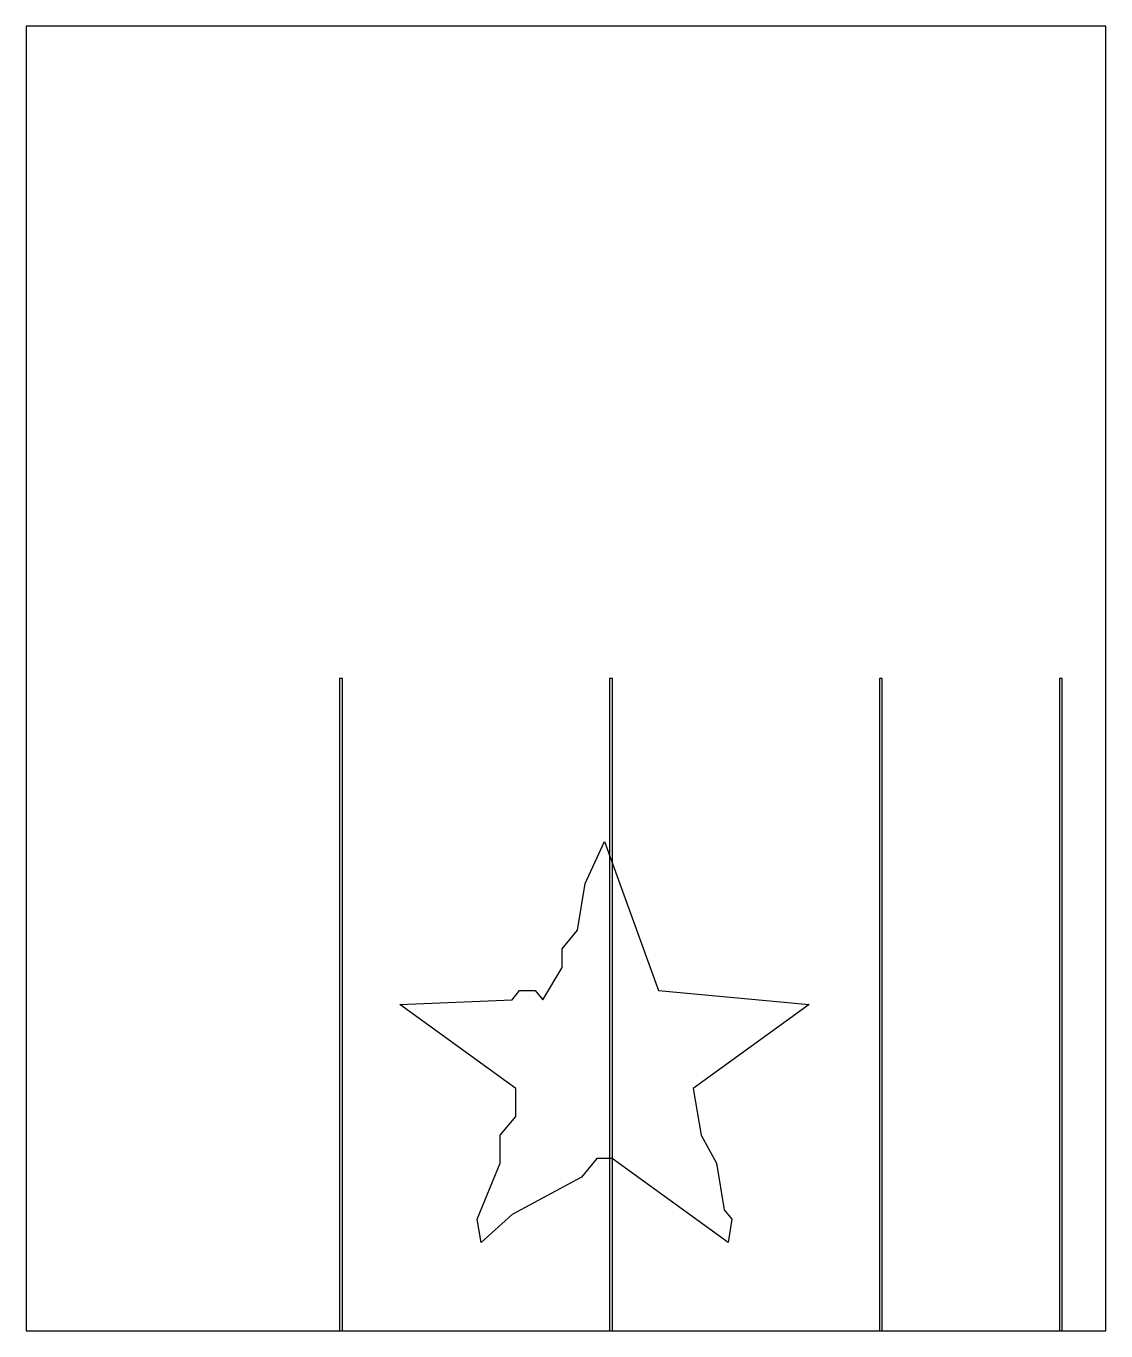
# Model space of a CAD drawing. Header units: millimetres. Extents: x 0 to 1200, y 0 to 1450.
import ezdxf

# ---------------------------------------------------------------- set-up
doc = ezdxf.new("R2010")
doc.units = ezdxf.units.MM
for name, color, linetype in [('OUTLINE', 5, 'Continuous'), ('PIECE', 3, 'Continuous'), ('SLOT', 1, 'Continuous')]:
    doc.layers.add(name, color=color, linetype=linetype)

msp = doc.modelspace()

# ---------------------------------------------------------------- linework, layer by layer
at = {"layer": 'OUTLINE'}
msp.add_lwpolyline([(0, 0), (1200, 0), (1200, 1450), (0, 1450), (0, 0)], close=True, dxfattribs=at)
at = {"layer": 'PIECE'}
msp.add_lwpolyline([(501.3, 124.3), (527, 186.4), (527, 217.5), (544.2, 238.3), (544.2, 269.2), (415.4, 362.6), (540, 367.8), (548.5, 378.1), (565.8, 378.1), (574.3, 367.9), (595.6, 404), (595.6, 424.7), (612.8, 445.4), (621.3, 497.2), (642.9, 544), (702.9, 378.1), (870.3, 362.6), (741.5, 269.2), (750.1, 217.5), (767.2, 186.5), (775.8, 134.7), (784.4, 124.3), (780.1, 98.2), (651.4, 191.5), (634.3, 191.5), (617.2, 170.8), (540.1, 129.4), (505.6, 98.2), (501.3, 124.3)], close=True, dxfattribs=at)
at = {"layer": 'SLOT'}
for points in [[(348.4, 0), (351.5, 0), (351.5, 725), (348.4, 725), (348.4, 0)], [(648.4, 0), (651.6, 0), (651.6, 725), (648.4, 725), (648.4, 0)], [(948.4, 0), (951.5, 0), (951.5, 725), (948.4, 725), (948.4, 0)], [(1148.5, 0), (1151.5, 0), (1151.5, 725), (1148.5, 725), (1148.5, 0)]]:
    msp.add_lwpolyline(points, close=True, dxfattribs=at)

doc.saveas('drawing.dxf')
